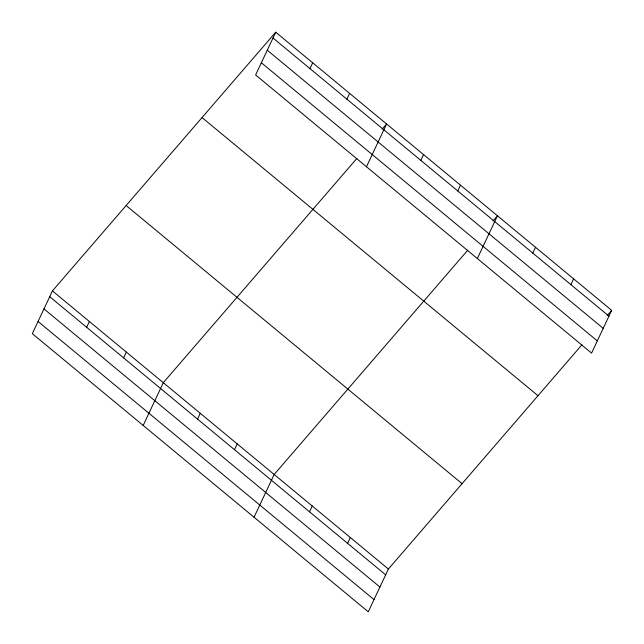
<?xml version="1.0" encoding="UTF-8"?>
<svg xmlns="http://www.w3.org/2000/svg" width="644" height="644" viewBox="0 0 644 644"><rect width="100%" height="100%" fill="white"/><g stroke="black" fill="none" stroke-linecap="round" stroke-linejoin="round"><path stroke-width="0.97" d="M275.729 32.2L255.612 74.954L591.562 353.097L611.679 310.344L275.729 32.2L52.438 290.903L32.321 333.656L368.271 611.8L388.388 569.046L581.943 344.79M86.666 327.305L89.395 321.501M123.616 357.895L126.345 352.091M309.957 68.602L312.686 62.798M143.185 425.443L163.302 382.689L356.865 158.432M346.907 99.192L349.644 93.388M197.523 419.091L200.26 413.287M366.476 166.74L386.593 123.986L382.069 129.227M234.48 449.689L237.209 443.885M420.814 160.388L423.551 154.584M254.05 517.229L274.167 474.475L467.721 250.226M457.771 190.986L460.5 185.182M309.506 511.803L312.235 505.999M477.341 258.526L497.458 215.772L492.934 221.013M347.583 543.327L350.312 537.523M532.797 253.1L535.534 247.296M570.874 284.624L573.603 278.82M607.155 315.584L611.679 310.344M273 38.004L608.95 316.148M267.26 50.2L603.211 328.343M261.351 62.758L597.294 340.901M202.047 117.57L537.99 395.714M126.127 205.533L462.07 483.676M52.438 290.903L388.388 569.046M49.709 296.707L385.651 574.851M43.969 308.903L379.92 587.046M38.06 321.461L374.003 599.604"/></g></svg>
